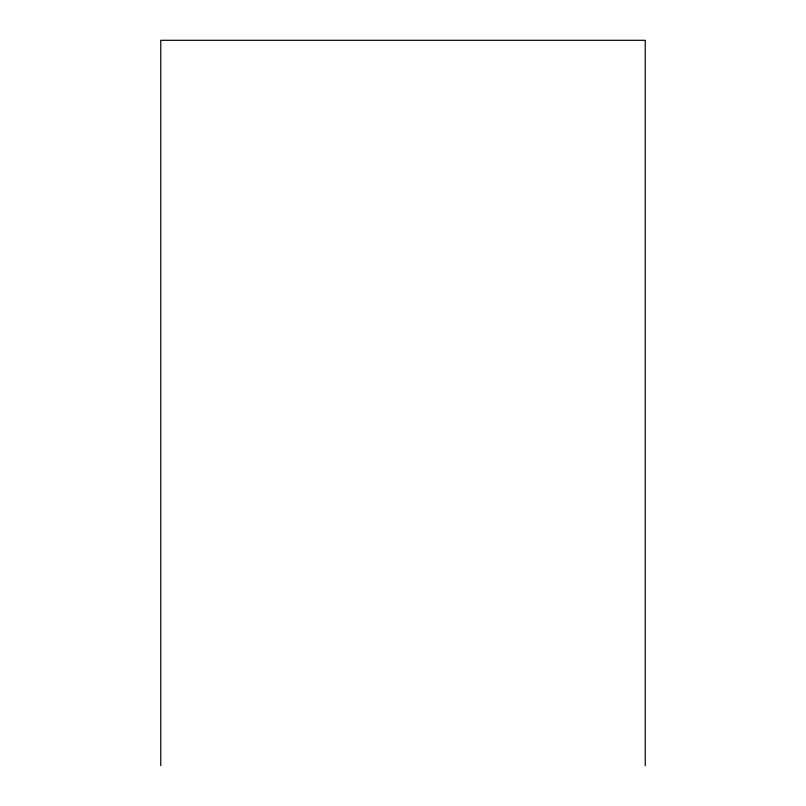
<?xml version="1.0" encoding="UTF-8"?>
<svg xmlns="http://www.w3.org/2000/svg" width="806" height="806" viewBox="0 0 806 806"><rect width="100%" height="100%" fill="white"/><g stroke="black" fill="none" stroke-linecap="round" stroke-linejoin="round"><path stroke-width="1.21" d="M645.243 765.7L645.243 40.3L160.757 40.3L160.757 765.7"/></g></svg>
